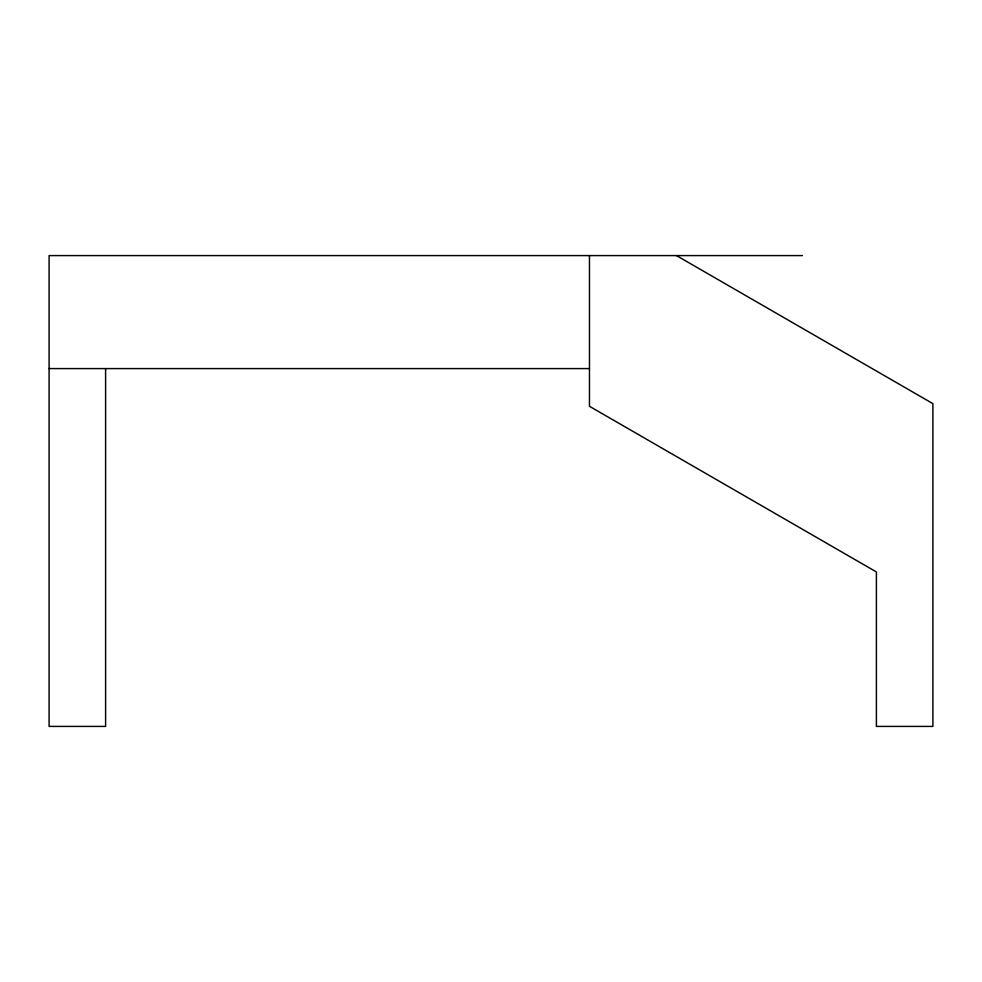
<?xml version="1.0" encoding="UTF-8"?>
<svg xmlns="http://www.w3.org/2000/svg" width="982" height="982" viewBox="0 0 982 982"><rect width="100%" height="100%" fill="white"/><g stroke="black" fill="none" stroke-linecap="round" stroke-linejoin="round"><path stroke-width="1.47" d="M802.417 255.59L49.1 255.59L49.1 726.41L105.602 726.41L105.602 368.581M49.1 368.581L589.47 368.581M676.475 255.59L932.9 403.639L932.9 726.41L876.398 726.41L876.398 571.954L589.47 406.29L589.47 255.59"/></g></svg>
